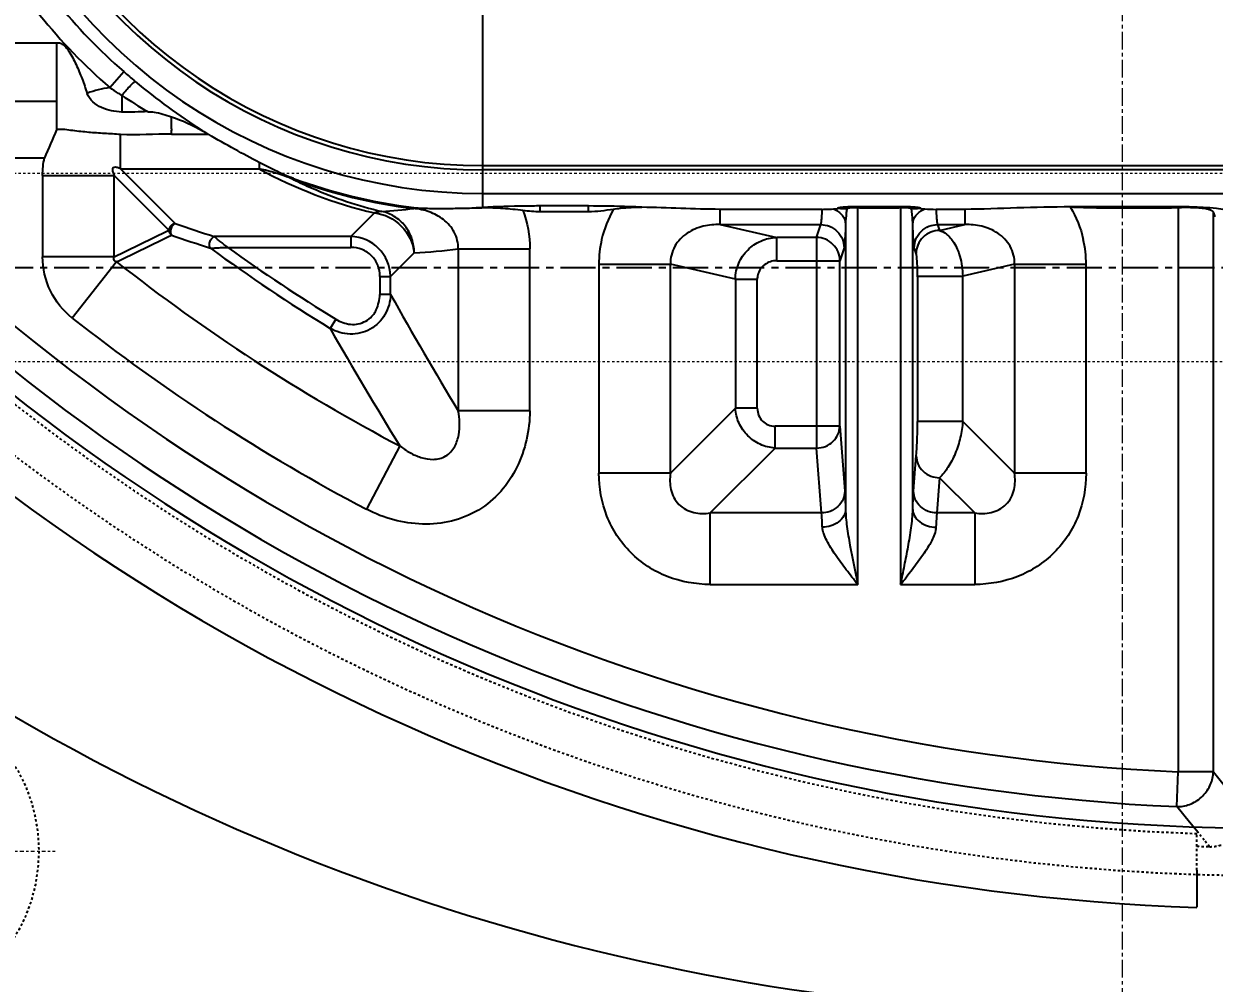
# Model space of a CAD drawing. Header units: millimetres. Extents: x 2748 to 3320, y 1427 to 1884.
# Drawn here: x 2936.3 to 2986.8, y 1580.4 to 1621.2 of the extents above; entities that cross this region are included whole.
import ezdxf

# ---------------------------------------------------------------- set-up
doc = ezdxf.new("R2010")
doc.units = ezdxf.units.MM
doc.linetypes.add('CENTER', pattern=[0.6, 0.375, -0.075, 0.075, -0.075])
doc.linetypes.add('HIDDEN', pattern=[0.2, 0.1, -0.1])
doc.layers.add('21', color=7, linetype='Continuous')
for name, color, linetype, lineweight in [('center', 1, 'CENTER', 9), ('cool', 153, 'HIDDEN', 9), ('screw', 33, 'Continuous', 13)]:
    doc.layers.add(name, color=color, linetype=linetype, lineweight=lineweight)
doc.styles.add('TXT', font='txt.shx', dxfattribs={"bigfont": 'gbcbig.shx'})

# ---------------------------------------------------------------- blocks, each defined once
blk = doc.blocks.new('screw_m8_i')
at = {"layer": 'screw', "color": 1, "linetype": 'CENTER', "ltscale": 0.435384}
for p, q in [((0, -7.7), (0, 7.7)), ((-7.7, 0), (7.7, 0))]:
    blk.add_line(p, q, dxfattribs=at)
at = {"layer": 'screw', "color": 8, "linetype": 'HIDDEN', "ltscale": 0.435384}
blk.add_circle((0, 0), 7, dxfattribs=at)
at = {"layer": 'screw'}
blk.add_circle((0, 0), 4.5, dxfattribs=at)
at = {"layer": 'screw', "color": 6, "style": 'TXT'}
blk.add_text('M8', height=2.1, dxfattribs=at).set_placement((-1.82, -2.8))

msp = doc.modelspace()

# ---------------------------------------------------------------- linework, layer by layer
at = {"layer": '21', "color": 7, "linetype": 'Continuous'}
for p, q in [((2955.747, 1613.37), (2955.746, 1623.734)), ((2927.022, 1620.362), (2937.658, 1620.362)), ((2937.658, 1620.362), (2937.658, 1616.674)), ((2939.912, 1618.458), (2940.504, 1619.138)), ((2937.658, 1617.87), (2926.413, 1617.87)), ((2940.419, 1618.128), (2940.419, 1617.424)), ((2940.375, 1615.006), (2940.375, 1616.471)), ((2942.537, 1616.485), (2944.102, 1616.479)), ((2928.244, 1615.476), (2937.14, 1615.476)), ((2946.253, 1615.281), (2946.253, 1615.006)), ((2940.375, 1615.006), (2942.695, 1612.685)), ((2940.375, 1615.006), (2946.253, 1615.006)), ((2955.747, 1615.146), (2999.967, 1615.146)), ((2999.967, 1614.968), (2955.747, 1614.968)), ((2937.062, 1614.733), (2937.062, 1611.276)), ((2937.062, 1614.733), (2940.101, 1614.733)), ((2942.422, 1612.412), (2940.101, 1614.733)), ((2940.101, 1611.276), (2940.101, 1614.733)), ((2947.696, 1614.564), (2947.709, 1614.601)), ((2955.747, 1613.962), (2999.967, 1613.962)), ((2952.822, 1613.365), (2952.817, 1613.326)), ((2955.747, 1613.37), (2955.463, 1613.353)), ((2958.192, 1613.2), (2958.192, 1613.433)), ((2960.237, 1613.433), (2958.192, 1613.433)), ((2960.236, 1613.2), (2960.237, 1613.433)), ((2965.832, 1612.641), (2965.832, 1613.291)), ((2970.165, 1613.291), (2965.832, 1613.291)), ((2970.808, 1613.327), (2970.808, 1613.322)), ((2971.668, 1597.359), (2971.668, 1613.365)), ((2971.814, 1613.361), (2971.814, 1613.404)), ((2973.347, 1613.404), (2971.814, 1613.404)), ((2971.814, 1613.361), (2973.347, 1613.361)), ((2973.347, 1613.404), (2973.347, 1613.361)), ((2973.492, 1613.365), (2973.492, 1597.359)), ((2974.353, 1613.322), (2974.353, 1613.327)), ((2976.213, 1613.291), (2974.996, 1613.291)), ((2976.213, 1613.291), (2976.213, 1612.641)), ((2981.81, 1613.361), (2981.81, 1613.404)), ((2984.9, 1613.404), (2981.81, 1613.404)), ((2981.81, 1613.361), (2984.9, 1613.361)), ((2984.9, 1613.404), (2984.9, 1613.361)), ((2985.279, 1613.371), (2985.279, 1589.407)), ((2950.149, 1612.134), (2951.151, 1613.136)), ((2958.192, 1613.2), (2960.236, 1613.2)), ((2986.771, 1589.407), (2986.771, 1613.148)), ((2965.832, 1612.641), (2970.106, 1612.641)), ((2965.832, 1612.641), (2968.23, 1612.093)), ((2969.923, 1612.093), (2970.106, 1612.641)), ((2971.154, 1612.662), (2971.154, 1600.541)), ((2974.007, 1600.542), (2974.007, 1612.662)), ((2975.055, 1612.641), (2976.213, 1612.641)), ((2975.055, 1612.641), (2975.137, 1612.395)), ((2975.137, 1612.395), (2976.213, 1612.641)), ((2950.149, 1612.134), (2944.352, 1612.134)), ((2950.149, 1612.134), (2950.149, 1611.676)), ((2968.23, 1611.111), (2968.23, 1612.093)), ((2969.923, 1612.093), (2968.23, 1612.093)), ((2969.923, 1612.093), (2969.923, 1603.154)), ((2940.101, 1611.276), (2937.062, 1611.276)), ((2944.923, 1611.676), (2950.149, 1611.676)), ((2952.839, 1611.449), (2951.837, 1610.446)), ((2954.709, 1611.608), (2954.709, 1604.735)), ((2954.709, 1611.608), (2957.749, 1611.608)), ((2957.749, 1604.735), (2957.749, 1611.608)), ((2971.091, 1611.66), (2970.908, 1611.111)), ((2974.152, 1611.413), (2974.07, 1611.659)), ((2940.205, 1611.061), (2938.323, 1608.674)), ((2960.679, 1610.959), (2960.679, 1602.086)), ((2960.679, 1610.959), (2963.719, 1610.959)), ((2963.719, 1602.086), (2963.719, 1610.959)), ((2966.474, 1610.329), (2963.719, 1610.959)), ((2968.23, 1611.111), (2970.908, 1611.111)), ((2970.908, 1604.085), (2970.908, 1611.111)), ((2978.326, 1610.959), (2976.126, 1610.456)), ((2978.326, 1610.959), (2978.326, 1602.086)), ((2978.326, 1610.959), (2981.366, 1610.959)), ((2981.366, 1602.086), (2981.366, 1610.959)), ((2951.379, 1610.446), (2951.379, 1609.674)), ((2951.379, 1610.446), (2951.837, 1610.446)), ((2951.837, 1609.674), (2951.837, 1610.446)), ((2966.474, 1610.329), (2966.474, 1604.842)), ((2966.474, 1610.329), (2967.406, 1610.329)), ((2967.406, 1604.842), (2967.406, 1610.329)), ((2974.21, 1610.456), (2976.126, 1610.456)), ((2974.21, 1610.423), (2974.21, 1604.286)), ((2976.126, 1604.286), (2976.126, 1610.456)), ((2951.837, 1609.674), (2951.379, 1609.674)), ((2949.506, 1608.626), (2949.267, 1608.235)), ((2957.749, 1604.735), (2954.709, 1604.735)), ((2963.719, 1602.086), (2966.474, 1604.842)), ((2967.406, 1604.842), (2966.474, 1604.842)), ((2976.126, 1604.286), (2974.21, 1604.286)), ((2976.126, 1604.286), (2978.326, 1602.086)), ((2968.162, 1603.154), (2968.162, 1604.085)), ((2970.908, 1604.085), (2968.162, 1604.085)), ((2970.908, 1604.085), (2971.118, 1601.33)), ((2952.234, 1603.242), (2950.817, 1600.553)), ((2968.162, 1603.154), (2965.407, 1600.398)), ((2968.162, 1603.154), (2969.923, 1603.154)), ((2970.133, 1600.398), (2969.923, 1603.154)), ((2974.043, 1601.33), (2974.157, 1602.833)), ((2963.719, 1602.086), (2960.679, 1602.086)), ((2975.141, 1601.895), (2975.028, 1600.398)), ((2976.638, 1600.398), (2975.141, 1601.895)), ((2981.366, 1602.086), (2978.326, 1602.086)), ((2970.133, 1600.398), (2965.407, 1600.398)), ((2965.407, 1597.359), (2965.407, 1600.398)), ((2976.638, 1600.398), (2975.028, 1600.398)), ((2976.638, 1600.398), (2976.638, 1597.359)), ((2965.407, 1597.359), (2971.668, 1597.359)), ((2973.492, 1597.359), (2976.638, 1597.359)), ((2985.214, 1587.926), (2985.279, 1589.407)), ((2986.771, 1589.407), (2985.279, 1589.407)), ((2986.771, 1589.407), (2987.977, 1587.908)), ((2985.755, 1587.264), (2985.214, 1587.926)), ((2986.117, 1586.823), (2985.755, 1587.264)), ((2986.068, 1585.229), (2986.068, 1583.651))]:
    msp.add_line(p, q, dxfattribs=at)
at = {"layer": '21', "color": 1, "linetype": 'CENTER', "ltscale": 3.980655}
msp.add_line((2822.907, 1610.826), (3142.907, 1610.826), dxfattribs=at)
at = {"layer": '21', "color": 8, "linetype": 'HIDDEN'}
for p, q in [((2986.068, 1585.229), (2986.068, 1586.782)), ((2986.141, 1586.794), (2986.117, 1586.823)), ((2986.381, 1586.501), (2986.141, 1586.794)), ((2986.607, 1586.227), (2986.381, 1586.501))]:
    msp.add_line(p, q, dxfattribs=at)
msp.add_circle((2929.9, 1586.038), 7, dxfattribs=at)
for radius, start, end in [(87.821, 218.45894, 155.70987), (86.091, 223.58291, 268.10715), (86.629, 268.11893, 268.47567)]:
    msp.add_arc((2988.912, 1672.826), radius, start, end, dxfattribs=at)
at = {"layer": '21', "color": 7, "linetype": 'Continuous'}
for centre, radius, start, end in [((2988.912, 1672.826), 85.811, 91.12889, 269.34896), ((2955.747, 1636.646), 22.684, 65, 270.0003), ((2955.747, 1636.646), 21.679, 65, 270), ((2955.747, 1636.646), 21.5, 65, 270), ((2955.747, 1636.646), 23.213, 208.603, 228.9566), ((2955.747, 1636.646), 24.115, 208.6027, 228.9571), ((2959.927, 1641.437), 29.571, 228.9434, 230.1847), ((2959.656, 1641.163), 29.188, 230.2481, 237.2059), ((2956.564, 1642.975), 29.631, 236.9845, 239.5158), ((2955.874, 1636.982), 23.642, 239.4242, 240.1386), ((2988.912, 1672.826), 83.498, 223.72746, 267.50629), ((2955.807, 1632.689), 20.099, 241.6167, 256.6058), ((2955.747, 1636.646), 23.504, 249.9683, 262.8406), ((2955.747, 1636.646), 23.464, 249.9683, 262.8406), ((2988.912, 1672.826), 84.98, 224.42962, 267.50629), ((2949.825, 1637.923), 24.778, 273.8081, 276.936), ((2965.445, 1610.943), 4.769, 150.3642, 167.0492), ((2970.048, 1621.513), 8.227, 274.1777, 275.2979), ((2970.856, 1612.794), 0.53, 89.2459, 95.2606), ((2970.808, 1612.822), 0.505, 83.7663, 89.8903), ((2974.353, 1612.823), 0.504, 90.1198, 96.2524), ((2974.305, 1612.794), 0.53, 84.7394, 90.7541), ((2975.142, 1621.878), 8.592, 264.726, 265.7984), ((2974.991, 1619.937), 6.646, 265.8734, 270.039), ((2981.782, 1569.821), 43.583, 89.9632, 91.4057), ((2787.669, 1925.644), 349.375, 295.86808, 296.29182), ((2994.168, 1764.705), 160.498, 251.29422, 251.91727), ((2786.755, 1928.631), 352.7, 295.78991, 296.20995), ((2993.664, 1763.213), 159.44, 251.2938, 251.92082), ((2950.105, 1610.403), 1.732, 1.4543, 88.5457), ((2965.425, 1610.957), 4.746, 167.1597, 179.9834), ((2976.62, 1610.957), 4.746, 0.0166, 12.8403), ((2988.912, 1672.826), 89.221, 223.58291, 268.17358), ((2988.912, 1672.826), 75.787, 233.8317, 238.45888), ((2988.912, 1672.826), 75.329, 234.27056, 238.45888), ((2951.511, 1638.028), 26.613, 272.8612, 276.9016), ((2988.912, 1672.826), 78.659, 231.74164, 242.20641), ((2968.165, 1610.329), 0.759, 167.1597, 179.9834), ((3103.49, 1694.546), 173.787, 209.23336, 211.11692), ((2988.912, 1672.826), 81.699, 231.74165, 242.20641), ((3104.016, 1696.822), 178.312, 209.78887, 211.65539), ((2982.882, 1672.826), 93.711, 232.70186, 307.32513), ((2985.223, 1589.433), 1.506, 269.6708, 272.1237), ((2982.882, 1672.826), 111.711, 233.55477, 248.21987)]:
    msp.add_arc(centre, radius, start, end, dxfattribs=at)
for points, knots in [([(2937.658, 1620.362), (2937.712, 1620.373), (2937.827, 1620.355), (2937.966, 1620.264), (2938.078, 1620.143), (2938.208, 1619.968), (2938.345, 1619.731), (2938.535, 1619.339), (2938.74, 1618.833), (2938.885, 1618.422), (2938.956, 1618.216)], [0, 0, 0, 0, 0.062645, 0.125464, 0.188087, 0.250552, 0.37545, 0.500361, 0.750169, 1, 1, 1, 1]), ([(2940.419, 1618.128), (2940.376, 1618.156), (2940.206, 1618.264), (2940.037, 1618.374), (2939.912, 1618.458)], [0, 0, 0, 0, 0.253351, 1, 1, 1, 1]), ([(2940.419, 1618.128), (2940.482, 1618.203), (2940.604, 1618.345), (2940.753, 1618.509), (2940.859, 1618.616), (2940.917, 1618.671), (2940.959, 1618.704), (2940.983, 1618.722), (2940.992, 1618.723)], [0, 0, 0, 0, 0.35493, 0.676812, 0.802886, 0.899849, 0.965941, 1, 1, 1, 1]), ([(2940.418, 1617.424), (2940.272, 1617.432), (2939.978, 1617.455), (2939.559, 1617.597), (2939.182, 1617.829), (2939.004, 1618.078), (2938.956, 1618.216)], [0, 0, 0, 0, 0.251378, 0.5004, 0.749504, 1, 1, 1, 1]), ([(2941.534, 1617.438), (2941.62, 1617.439), (2941.835, 1617.423), (2942.171, 1617.342), (2942.417, 1617.262), (2942.539, 1617.221)], [0, 0, 0, 0, 0.250066, 0.625013, 1, 1, 1, 1]), ([(2942.537, 1616.485), (2942.539, 1616.546), (2942.545, 1616.7), (2942.531, 1616.945), (2942.535, 1617.129), (2942.539, 1617.221)], [0, 0, 0, 0, 0.250036, 0.625027, 1, 1, 1, 1]), ([(2940.375, 1616.471), (2940.146, 1616.484), (2939.694, 1616.509), (2939.13, 1616.547), (2938.682, 1616.593), (2938.343, 1616.632), (2938.005, 1616.683), (2937.772, 1616.694), (2937.659, 1616.675)], [0, 0, 0, 0, 0.251473, 0.498652, 0.622289, 0.746859, 0.873705, 1, 1, 1, 1]), ([(2946.253, 1615.281), (2945.905, 1615.462), (2945.182, 1615.854), (2944.466, 1616.258), (2944.099, 1616.481)], [0, 0, 0, 0, 0.477879, 1, 1, 1, 1]), ([(2947.709, 1614.601), (2947.446, 1614.697), (2946.959, 1614.924), (2946.48, 1615.163), (2946.253, 1615.281)], [0, 0, 0, 0, 0.523407, 1, 1, 1, 1]), ([(2940.375, 1615.006), (2940.329, 1615.029), (2940.256, 1615.061), (2940.149, 1615.086), (2940.04, 1615.067), (2940.021, 1614.958), (2940.046, 1614.851), (2940.078, 1614.778), (2940.101, 1614.733)], [0, 0, 0, 0, 0.228102, 0.350786, 0.499507, 0.649277, 0.771904, 1, 1, 1, 1]), ([(2947.696, 1614.564), (2947.572, 1614.615), (2947.104, 1614.799), (2946.617, 1614.942), (2946.253, 1615.006)], [0, 0, 0, 0, 0.265074, 1, 1, 1, 1]), ([(2947.696, 1614.564), (2947.962, 1614.433), (2949.178, 1613.871), (2950.457, 1613.441), (2951.471, 1613.199)], [0, 0, 0, 0, 0.221817, 1, 1, 1, 1]), ([(2954.709, 1611.608), (2954.715, 1611.851), (2954.592, 1612.342), (2954.107, 1612.886), (2953.488, 1613.211), (2953.04, 1613.307), (2952.817, 1613.326)], [0, 0, 0, 0, 0.260936, 0.514785, 0.759906, 1, 1, 1, 1]), ([(2952.822, 1613.365), (2952.941, 1613.35), (2953.161, 1613.339), (2953.583, 1613.33), (2954.104, 1613.329), (2954.764, 1613.335), (2955.223, 1613.346), (2955.463, 1613.353)], [0, 0, 0, 0, 0.135663, 0.249648, 0.479215, 0.726946, 1, 1, 1, 1]), ([(2955.463, 1613.353), (2955.49, 1613.354), (2955.592, 1613.357), (2955.695, 1613.355), (2955.77, 1613.366)], [0, 0, 0, 0, 0.26651, 1, 1, 1, 1]), ([(2958.192, 1613.433), (2957.975, 1613.433), (2957.159, 1613.428), (2956.344, 1613.404), (2955.747, 1613.37)], [0, 0, 0, 0, 0.266402, 1, 1, 1, 1]), ([(2955.77, 1613.366), (2955.908, 1613.369), (2956.186, 1613.359), (2956.604, 1613.337), (2957.028, 1613.307), (2957.31, 1613.275), (2957.452, 1613.256)], [0, 0, 0, 0, 0.244537, 0.494507, 0.74517, 1, 1, 1, 1]), ([(2962.505, 1613.38), (2962.331, 1613.389), (2961.575, 1613.421), (2960.818, 1613.433), (2960.237, 1613.433)], [0, 0, 0, 0, 0.230845, 1, 1, 1, 1]), ([(2961.3, 1613.301), (2961.401, 1613.316), (2961.801, 1613.365), (2962.205, 1613.385), (2962.506, 1613.379)], [0, 0, 0, 0, 0.2523, 1, 1, 1, 1]), ([(2965.832, 1613.291), (2965.273, 1613.291), (2964.165, 1613.332), (2963.056, 1613.369), (2962.505, 1613.38)], [0, 0, 0, 0, 0.503488, 1, 1, 1, 1]), ([(2970.106, 1612.641), (2970.115, 1612.663), (2970.124, 1612.732), (2970.14, 1612.864), (2970.152, 1613.058), (2970.16, 1613.207), (2970.164, 1613.291)], [0, 0, 0, 0, 0.108982, 0.314876, 0.613489, 1, 1, 1, 1]), ([(2970.165, 1613.291), (2970.21, 1613.291), (2970.371, 1613.293), (2970.532, 1613.3), (2970.648, 1613.309)], [0, 0, 0, 0, 0.27825, 1, 1, 1, 1]), ([(2970.648, 1613.309), (2970.792, 1613.246), (2971.038, 1613.076), (2971.151, 1612.79), (2971.154, 1612.662)], [0, 0, 0, 0, 0.550844, 1, 1, 1, 1]), ([(2971.814, 1613.404), (2971.687, 1613.404), (2971.503, 1613.401), (2971.269, 1613.392), (2971.119, 1613.383), (2970.996, 1613.372), (2970.901, 1613.359), (2970.845, 1613.346), (2970.811, 1613.336), (2970.808, 1613.327)], [0, 0, 0, 0, 0.374819, 0.54474, 0.694241, 0.817945, 0.911694, 0.972338, 1, 1, 1, 1]), ([(2971.207, 1613.332), (2971.159, 1613.312), (2971.04, 1613.297), (2970.927, 1613.323), (2970.863, 1613.324)], [0, 0, 0, 0, 0.445161, 1, 1, 1, 1]), ([(2971.207, 1613.332), (2971.199, 1613.273), (2971.173, 1613.05), (2971.155, 1612.827), (2971.154, 1612.662)], [0, 0, 0, 0, 0.265563, 1, 1, 1, 1]), ([(2971.207, 1613.332), (2971.232, 1613.342), (2971.295, 1613.356), (2971.449, 1613.371), (2971.578, 1613.371), (2971.668, 1613.365)], [0, 0, 0, 0, 0.176979, 0.413764, 1, 1, 1, 1]), ([(2974.353, 1613.327), (2974.35, 1613.336), (2974.315, 1613.346), (2974.26, 1613.359), (2974.164, 1613.372), (2974.042, 1613.383), (2973.892, 1613.392), (2973.658, 1613.401), (2973.474, 1613.404), (2973.347, 1613.404)], [0, 0, 0, 0, 0.027642, 0.0883, 0.18205, 0.305742, 0.455239, 0.625165, 1, 1, 1, 1]), ([(2973.492, 1613.365), (2973.583, 1613.371), (2973.711, 1613.371), (2973.865, 1613.356), (2973.929, 1613.342), (2973.954, 1613.332)], [0, 0, 0, 0, 0.586262, 0.823033, 1, 1, 1, 1]), ([(2974.298, 1613.324), (2974.264, 1613.324), (2974.2, 1613.318), (2974.11, 1613.304), (2974.027, 1613.305), (2973.977, 1613.322), (2973.954, 1613.332)], [0, 0, 0, 0, 0.28893, 0.552947, 0.784385, 1, 1, 1, 1]), ([(2974.007, 1612.662), (2974.006, 1612.715), (2973.999, 1612.938), (2973.976, 1613.161), (2973.954, 1613.332)], [0, 0, 0, 0, 0.233629, 1, 1, 1, 1]), ([(2974.007, 1612.662), (2974.01, 1612.79), (2974.122, 1613.076), (2974.369, 1613.246), (2974.513, 1613.309)], [0, 0, 0, 0, 0.449156, 1, 1, 1, 1]), ([(2974.997, 1613.291), (2975, 1613.207), (2975.008, 1613.058), (2975.021, 1612.864), (2975.036, 1612.732), (2975.045, 1612.663), (2975.055, 1612.641)], [0, 0, 0, 0, 0.386511, 0.685124, 0.891018, 1, 1, 1, 1]), ([(2980.713, 1613.391), (2979.952, 1613.391), (2978.452, 1613.36), (2976.952, 1613.291), (2976.213, 1613.291)], [0, 0, 0, 0, 0.50715, 1, 1, 1, 1]), ([(2987.269, 1613.272), (2987.147, 1613.299), (2986.838, 1613.334), (2986.3, 1613.372), (2985.634, 1613.398), (2985.153, 1613.404), (2984.9, 1613.404)], [0, 0, 0, 0, 0.157547, 0.392224, 0.680742, 1, 1, 1, 1]), ([(2985.279, 1613.371), (2985.453, 1613.379), (2985.781, 1613.38), (2986.172, 1613.363), (2986.437, 1613.331), (2986.588, 1613.297), (2986.707, 1613.244), (2986.757, 1613.181), (2986.771, 1613.148)], [0, 0, 0, 0, 0.337121, 0.632782, 0.753642, 0.852829, 0.931139, 1, 1, 1, 1]), ([(2951.151, 1613.136), (2951.57, 1613.092), (2952.39, 1612.687), (2952.795, 1611.867), (2952.839, 1611.449)], [0, 0, 0, 0, 0.499995, 1, 1, 1, 1]), ([(2951.471, 1613.199), (2951.445, 1613.201), (2951.335, 1613.2), (2951.227, 1613.17), (2951.152, 1613.136)], [0, 0, 0, 0, 0.238452, 1, 1, 1, 1]), ([(2952.839, 1611.449), (2952.838, 1611.646), (2952.772, 1612.053), (2952.481, 1612.6), (2952.027, 1613.011), (2951.655, 1613.161), (2951.471, 1613.199)], [0, 0, 0, 0, 0.247583, 0.507941, 0.763561, 1, 1, 1, 1]), ([(2942.485, 1612.346), (2942.485, 1612.332), (2942.488, 1612.279), (2942.506, 1612.226), (2942.529, 1612.195)], [0, 0, 0, 0, 0.269761, 1, 1, 1, 1]), ([(2942.695, 1612.685), (2942.677, 1612.678), (2942.596, 1612.634), (2942.541, 1612.553), (2942.514, 1612.488)], [0, 0, 0, 0, 0.21686, 1, 1, 1, 1]), ([(2965.832, 1612.641), (2965.591, 1612.65), (2965.098, 1612.604), (2964.398, 1612.316), (2963.839, 1611.755), (2963.707, 1611.22), (2963.719, 1610.959)], [0, 0, 0, 0, 0.239981, 0.485245, 0.73961, 1, 1, 1, 1]), ([(2970.106, 1612.641), (2970.229, 1612.641), (2970.487, 1612.591), (2970.821, 1612.372), (2971.041, 1612.039), (2971.09, 1611.782), (2971.09, 1611.659)], [0, 0, 0, 0, 0.240371, 0.500447, 0.760241, 1, 1, 1, 1]), ([(2971.154, 1612.662), (2971.15, 1612.533), (2971.141, 1612.303), (2971.128, 1612.003), (2971.111, 1611.8), (2971.101, 1611.695), (2971.091, 1611.66)], [0, 0, 0, 0, 0.387335, 0.687967, 0.893278, 1, 1, 1, 1]), ([(2974.07, 1611.659), (2974.059, 1611.693), (2974.05, 1611.797), (2974.033, 1612), (2974.019, 1612.301), (2974.011, 1612.532), (2974.007, 1612.662)], [0, 0, 0, 0, 0.104954, 0.309715, 0.610982, 1, 1, 1, 1]), ([(2974.07, 1611.659), (2974.07, 1611.782), (2974.12, 1612.039), (2974.34, 1612.372), (2974.674, 1612.591), (2974.932, 1612.641), (2975.055, 1612.641)], [0, 0, 0, 0, 0.239759, 0.499553, 0.759629, 1, 1, 1, 1]), ([(2975.137, 1612.395), (2975.014, 1612.395), (2974.756, 1612.345), (2974.422, 1612.126), (2974.202, 1611.793), (2974.152, 1611.536), (2974.152, 1611.413)], [0, 0, 0, 0, 0.240371, 0.500447, 0.760241, 1, 1, 1, 1]), ([(2975.137, 1612.395), (2975.248, 1612.37), (2975.493, 1612.229), (2975.805, 1611.848), (2976.052, 1611.234), (2976.123, 1610.737), (2976.126, 1610.456)], [0, 0, 0, 0, 0.148746, 0.353973, 0.633295, 1, 1, 1, 1]), ([(2978.326, 1610.959), (2978.337, 1611.22), (2978.206, 1611.756), (2977.647, 1612.316), (2976.947, 1612.604), (2976.454, 1612.65), (2976.213, 1612.641)], [0, 0, 0, 0, 0.260473, 0.514818, 0.760032, 1, 1, 1, 1]), ([(2944.148, 1611.795), (2944.148, 1611.831), (2944.165, 1611.965), (2944.258, 1612.103), (2944.352, 1612.134)], [0, 0, 0, 0, 0.270055, 1, 1, 1, 1]), ([(2944.189, 1611.643), (2944.182, 1611.653), (2944.157, 1611.7), (2944.148, 1611.754), (2944.148, 1611.795)], [0, 0, 0, 0, 0.229013, 1, 1, 1, 1]), ([(2944.923, 1611.676), (2944.867, 1611.717), (2944.76, 1611.802), (2944.604, 1611.925), (2944.466, 1612.032), (2944.388, 1612.106), (2944.351, 1612.134)], [0, 0, 0, 0, 0.283961, 0.560697, 0.811428, 1, 1, 1, 1]), ([(2966.474, 1610.329), (2966.477, 1610.56), (2966.577, 1611.019), (2966.971, 1611.593), (2967.542, 1611.989), (2968, 1612.09), (2968.23, 1612.093)], [0, 0, 0, 0, 0.253349, 0.50063, 0.747557, 1, 1, 1, 1]), ([(2970.908, 1611.111), (2970.908, 1611.239), (2970.856, 1611.497), (2970.637, 1611.823), (2970.31, 1612.041), (2970.051, 1612.093), (2969.923, 1612.093)], [0, 0, 0, 0, 0.249614, 0.499553, 0.749753, 1, 1, 1, 1]), ([(2938.323, 1608.674), (2937.936, 1608.982), (2937.283, 1609.777), (2937.064, 1610.781), (2937.062, 1611.276)], [0, 0, 0, 0, 0.499995, 1, 1, 1, 1]), ([(2940.205, 1611.061), (2940.186, 1611.066), (2940.156, 1611.076), (2940.116, 1611.101), (2940.074, 1611.163), (2940.08, 1611.234), (2940.101, 1611.276)], [0, 0, 0, 0, 0.214245, 0.344127, 0.497571, 1, 1, 1, 1]), ([(2944.191, 1611.64), (2944.238, 1611.639), (2944.345, 1611.65), (2944.519, 1611.659), (2944.717, 1611.669), (2944.854, 1611.675), (2944.923, 1611.676)], [0, 0, 0, 0, 0.190554, 0.440356, 0.716264, 1, 1, 1, 1]), ([(2951.379, 1610.446), (2951.382, 1610.607), (2951.319, 1610.932), (2951.051, 1611.347), (2950.635, 1611.618), (2950.31, 1611.674), (2950.149, 1611.676)], [0, 0, 0, 0, 0.249883, 0.499851, 0.749899, 1, 1, 1, 1]), ([(2974.21, 1610.423), (2974.211, 1610.53), (2974.208, 1610.738), (2974.198, 1611.025), (2974.179, 1611.247), (2974.166, 1611.371), (2974.152, 1611.413)], [0, 0, 0, 0, 0.324279, 0.6285, 0.865082, 1, 1, 1, 1]), ([(2968.23, 1611.111), (2968.051, 1611.106), (2967.68, 1611.003), (2967.467, 1610.671), (2967.425, 1610.498)], [0, 0, 0, 0, 0.500777, 1, 1, 1, 1]), ([(2951.837, 1609.674), (2951.827, 1609.381), (2951.665, 1608.788), (2951.016, 1608.125), (2950.112, 1607.918), (2949.522, 1608.091), (2949.267, 1608.235)], [0, 0, 0, 0, 0.249778, 0.499993, 0.750186, 1, 1, 1, 1]), ([(2949.506, 1608.626), (2949.699, 1608.517), (2950.02, 1608.387), (2950.471, 1608.411), (2950.786, 1608.534), (2951.014, 1608.701), (2951.155, 1608.875), (2951.259, 1609.074), (2951.341, 1609.341), (2951.375, 1609.563), (2951.379, 1609.674)], [0, 0, 0, 0, 0.248881, 0.373827, 0.499049, 0.624744, 0.687039, 0.749415, 0.875236, 1, 1, 1, 1]), ([(2957.749, 1604.735), (2957.749, 1604.323), (2957.649, 1603.497), (2957.244, 1602.319), (2956.557, 1601.272), (2955.596, 1600.466), (2954.433, 1599.993), (2953.188, 1599.876), (2951.956, 1600.06), (2951.181, 1600.361), (2950.817, 1600.553)], [0, 0, 0, 0, 0.124982, 0.250138, 0.375105, 0.500101, 0.625041, 0.750079, 0.875063, 1, 1, 1, 1]), ([(2952.234, 1603.242), (2952.368, 1603.139), (2952.65, 1602.948), (2953.123, 1602.732), (2953.564, 1602.652), (2953.926, 1602.697), (2954.186, 1602.806), (2954.405, 1602.984), (2954.615, 1603.283), (2954.749, 1603.712), (2954.776, 1604.231), (2954.737, 1604.57), (2954.709, 1604.736)], [0, 0, 0, 0, 0.120162, 0.242312, 0.368103, 0.433267, 0.499826, 0.566523, 0.631848, 0.757812, 0.879907, 1, 1, 1, 1]), ([(2968.162, 1603.154), (2967.944, 1603.166), (2967.513, 1603.274), (2966.974, 1603.653), (2966.595, 1604.193), (2966.486, 1604.624), (2966.474, 1604.842)], [0, 0, 0, 0, 0.252484, 0.5, 0.747516, 1, 1, 1, 1]), ([(2967.406, 1604.842), (2967.409, 1604.743), (2967.443, 1604.544), (2967.607, 1604.286), (2967.864, 1604.122), (2968.063, 1604.088), (2968.162, 1604.085)], [0, 0, 0, 0, 0.250177, 0.499957, 0.749939, 1, 1, 1, 1]), ([(2974.157, 1602.834), (2974.175, 1603.072), (2974.198, 1603.556), (2974.21, 1604.041), (2974.21, 1604.286)], [0, 0, 0, 0, 0.493338, 1, 1, 1, 1]), ([(2976.126, 1604.286), (2976.113, 1604.056), (2976.04, 1603.59), (2975.829, 1602.927), (2975.535, 1602.346), (2975.281, 1602.019), (2975.141, 1601.895)], [0, 0, 0, 0, 0.261812, 0.534488, 0.78853, 1, 1, 1, 1]), ([(2969.923, 1603.154), (2970.051, 1603.155), (2970.306, 1603.204), (2970.631, 1603.41), (2970.853, 1603.718), (2970.907, 1603.964), (2970.908, 1604.085)], [0, 0, 0, 0, 0.256062, 0.50901, 0.756699, 1, 1, 1, 1]), ([(2974.157, 1602.827), (2974.158, 1602.711), (2974.21, 1602.464), (2974.432, 1602.15), (2974.764, 1601.944), (2975.019, 1601.896), (2975.141, 1601.895)], [0, 0, 0, 0, 0.233725, 0.490994, 0.753933, 1, 1, 1, 1]), ([(2965.407, 1597.359), (2964.789, 1597.368), (2963.538, 1597.576), (2961.944, 1598.624), (2960.898, 1600.217), (2960.687, 1601.468), (2960.679, 1602.086)], [0, 0, 0, 0, 0.250118, 0.500025, 0.749908, 1, 1, 1, 1]), ([(2963.719, 1602.086), (2963.686, 1601.858), (2963.687, 1601.497), (2963.846, 1601.046), (2964.066, 1600.747), (2964.365, 1600.526), (2964.817, 1600.366), (2965.178, 1600.367), (2965.407, 1600.398)], [0, 0, 0, 0, 0.243339, 0.370203, 0.499881, 0.629479, 0.756441, 1, 1, 1, 1]), ([(2981.366, 1602.086), (2981.356, 1601.468), (2981.148, 1600.217), (2980.101, 1598.624), (2978.507, 1597.577), (2977.256, 1597.367), (2976.638, 1597.359)], [0, 0, 0, 0, 0.250118, 0.500025, 0.749908, 1, 1, 1, 1]), ([(2976.638, 1600.398), (2976.867, 1600.365), (2977.228, 1600.366), (2977.679, 1600.525), (2977.978, 1600.746), (2978.198, 1601.045), (2978.358, 1601.496), (2978.358, 1601.858), (2978.326, 1602.086)], [0, 0, 0, 0, 0.243339, 0.370203, 0.499881, 0.629479, 0.756441, 1, 1, 1, 1]), ([(2971.118, 1601.33), (2971.117, 1601.214), (2971.065, 1600.967), (2970.842, 1600.653), (2970.51, 1600.447), (2970.255, 1600.399), (2970.133, 1600.398)], [0, 0, 0, 0, 0.233725, 0.490994, 0.753933, 1, 1, 1, 1]), ([(2971.118, 1601.33), (2971.121, 1601.281), (2971.138, 1601.018), (2971.147, 1600.756), (2971.154, 1600.542)], [0, 0, 0, 0, 0.187188, 1, 1, 1, 1]), ([(2974.007, 1600.543), (2974.009, 1600.624), (2974.018, 1600.887), (2974.029, 1601.149), (2974.043, 1601.33)], [0, 0, 0, 0, 0.310683, 1, 1, 1, 1]), ([(2975.028, 1600.398), (2974.905, 1600.399), (2974.65, 1600.447), (2974.318, 1600.653), (2974.096, 1600.967), (2974.044, 1601.214), (2974.043, 1601.33)], [0, 0, 0, 0, 0.246067, 0.509006, 0.766275, 1, 1, 1, 1]), ([(2970.169, 1599.796), (2970.166, 1599.858), (2970.157, 1600.059), (2970.147, 1600.26), (2970.133, 1600.398)], [0, 0, 0, 0, 0.310571, 1, 1, 1, 1]), ([(2971.154, 1600.542), (2971.151, 1600.448), (2971.092, 1600.242), (2970.862, 1599.993), (2970.536, 1599.835), (2970.29, 1599.797), (2970.169, 1599.796)], [0, 0, 0, 0, 0.208863, 0.45626, 0.730966, 1, 1, 1, 1]), ([(2971.154, 1600.543), (2971.156, 1600.304), (2971.206, 1599.798), (2971.386, 1598.737), (2971.554, 1597.916), (2971.668, 1597.359)], [0, 0, 0, 0, 0.221829, 0.47137, 1, 1, 1, 1]), ([(2973.492, 1597.359), (2973.545, 1597.627), (2973.656, 1598.161), (2973.813, 1598.961), (2973.946, 1599.752), (2974.005, 1600.281), (2974.007, 1600.542)], [0, 0, 0, 0, 0.254056, 0.50707, 0.756911, 1, 1, 1, 1]), ([(2974.007, 1600.542), (2974.009, 1600.448), (2974.068, 1600.242), (2974.298, 1599.993), (2974.625, 1599.835), (2974.871, 1599.797), (2974.992, 1599.796)], [0, 0, 0, 0, 0.208863, 0.45626, 0.730965, 1, 1, 1, 1]), ([(2975.028, 1600.398), (2975.024, 1600.361), (2975.007, 1600.16), (2974.998, 1599.959), (2974.992, 1599.796)], [0, 0, 0, 0, 0.187347, 1, 1, 1, 1]), ([(2971.668, 1597.359), (2971.504, 1597.567), (2971.186, 1597.982), (2970.73, 1598.592), (2970.404, 1599.103), (2970.22, 1599.504), (2970.173, 1599.702), (2970.169, 1599.796)], [0, 0, 0, 0, 0.275193, 0.542957, 0.791689, 0.902708, 1, 1, 1, 1]), ([(2974.992, 1599.796), (2974.975, 1599.597), (2974.814, 1599.173), (2974.427, 1598.595), (2973.977, 1597.979), (2973.658, 1597.565), (2973.492, 1597.359)], [0, 0, 0, 0, 0.207657, 0.456975, 0.724785, 1, 1, 1, 1]), ([(2985.279, 1587.927), (2985.463, 1587.934), (2985.849, 1588.021), (2986.344, 1588.355), (2986.678, 1588.846), (2986.764, 1589.226), (2986.771, 1589.407)], [0, 0, 0, 0, 0.241941, 0.503602, 0.763152, 1, 1, 1, 1])]:
    msp.add_open_spline(points, degree=3, knots=knots, dxfattribs=at)
for points in [[(2939.912, 1618.458), (2939.586, 1618.418), (2939.262, 1618.337), (2938.956, 1618.216)], [(2941.532, 1617.44), (2941.161, 1617.437), (2940.789, 1617.402), (2940.419, 1617.424)], [(2942.539, 1617.221), (2942.992, 1617.065), (2943.435, 1616.871), (2943.848, 1616.627)], [(2937.658, 1616.674), (2937.486, 1616.275), (2937.312, 1615.876), (2937.14, 1615.476)], [(2942.537, 1616.485), (2941.816, 1616.482), (2941.094, 1616.436), (2940.375, 1616.471)], [(2937.062, 1614.733), (2937.062, 1614.982), (2937.087, 1615.233), (2937.14, 1615.476)], [(2960.236, 1613.2), (2960.592, 1613.2), (2960.947, 1613.251), (2961.3, 1613.301)], [(2971.668, 1613.365), (2971.717, 1613.362), (2971.765, 1613.361), (2971.814, 1613.361)], [(2973.347, 1613.361), (2973.395, 1613.361), (2973.444, 1613.362), (2973.492, 1613.365)], [(2980.693, 1613.391), (2980.947, 1612.966), (2981.137, 1612.495), (2981.247, 1612.012)], [(2980.693, 1613.391), (2981.065, 1613.391), (2981.437, 1613.361), (2981.81, 1613.361)], [(2984.9, 1613.361), (2985.026, 1613.361), (2985.152, 1613.365), (2985.279, 1613.371)], [(2957.452, 1613.256), (2957.698, 1613.223), (2957.945, 1613.2), (2958.192, 1613.2)], [(2957.452, 1613.256), (2957.647, 1612.733), (2957.749, 1612.166), (2957.749, 1611.608)], [(2986.771, 1613.148), (2986.794, 1613.089), (2986.815, 1613.028), (2986.838, 1612.969)], [(2942.512, 1612.595), (2942.464, 1612.547), (2942.429, 1612.479), (2942.422, 1612.412)], [(2942.529, 1612.195), (2942.468, 1612.247), (2942.426, 1612.331), (2942.422, 1612.412)], [(2942.491, 1612.411), (2942.487, 1612.39), (2942.485, 1612.368), (2942.485, 1612.346)], [(2942.514, 1612.488), (2942.504, 1612.463), (2942.496, 1612.437), (2942.491, 1612.411)], [(2942.695, 1612.685), (2942.628, 1612.678), (2942.56, 1612.644), (2942.512, 1612.595)]]:
    msp.add_open_spline(points, degree=3, dxfattribs=at)
at = {"layer": '21', "color": 8, "linetype": 'HIDDEN'}
msp.add_open_spline([(2986.607, 1586.227), (2986.76, 1586.223), (2987.069, 1586.262), (2987.352, 1586.393), (2987.478, 1586.479)], degree=3, knots=[0, 0, 0, 0, 0.500077, 1, 1, 1, 1], dxfattribs=at)
at = {"layer": 'center', "color": 1, "linetype": 'CENTER', "ltscale": 1.990328}
msp.add_line((2982.907, 1507.826), (2982.907, 1827.826), dxfattribs=at)
at = {"layer": 'cool', "ltscale": 0.932966}
for p, q in [((2837.237, 1614.826), (3128.577, 1614.826)), ((2837.237, 1606.826), (3128.577, 1606.826))]:
    msp.add_line(p, q, dxfattribs=at)

# ---------------------------------------------------------------- block references
at = {"layer": 'screw'}
msp.add_blockref('screw_m8_i', (2929.9, 1586.038), dxfattribs=at)

doc.saveas('drawing.dxf')
